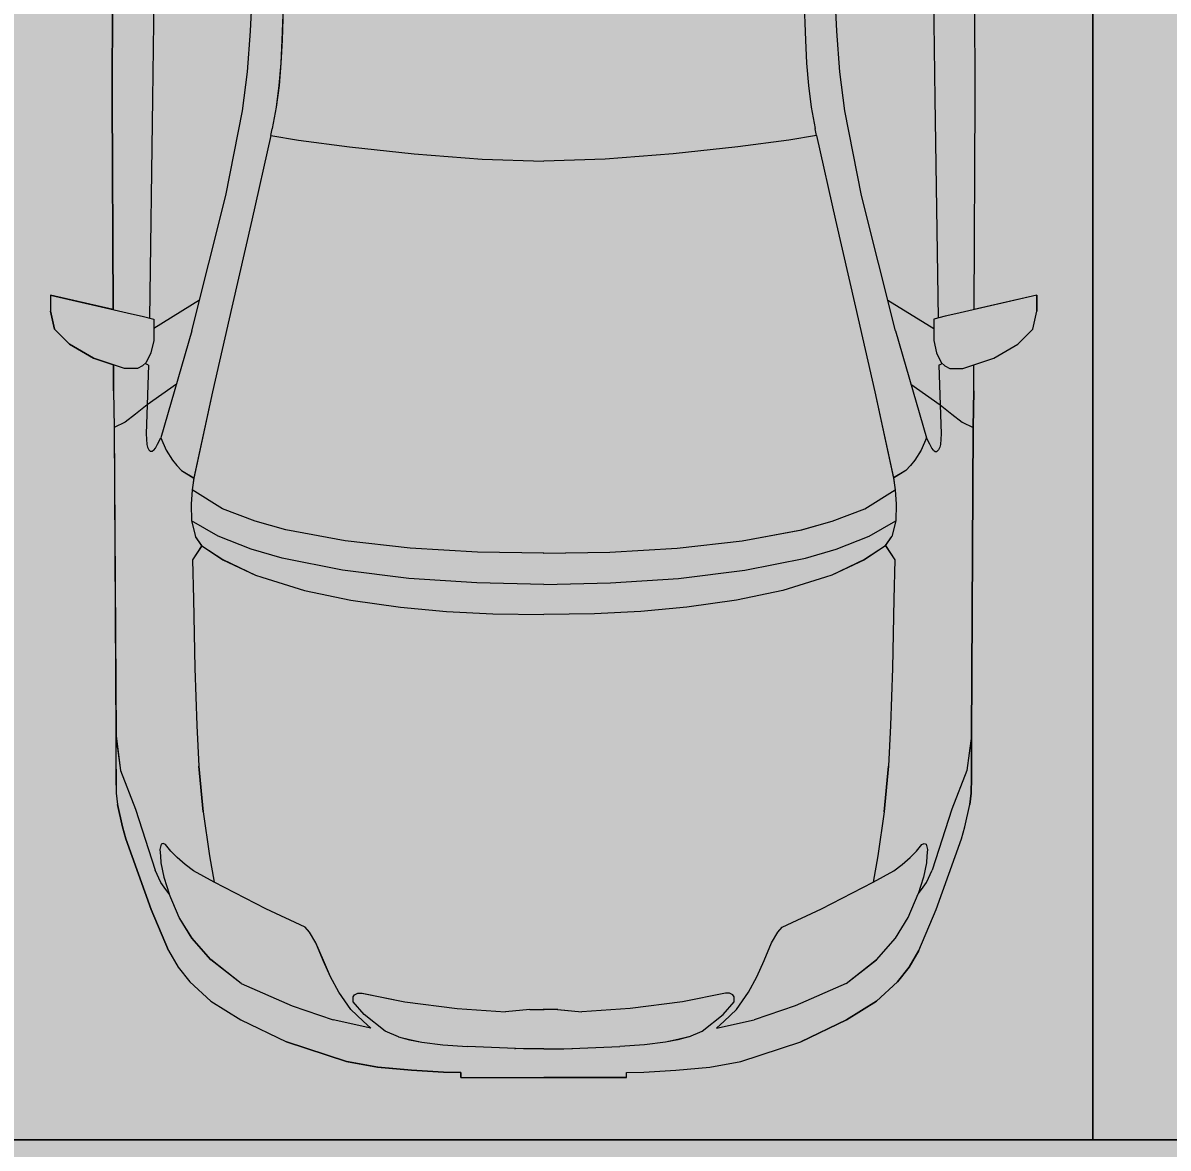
# Model space of a CAD drawing. Header units: millimetres. Extents: x 141848 to 1648660, y -821378 to -151356.
# Drawn here: x 185622 to 188054, y -270627 to -268236 of the extents above; entities that cross this region are included whole.
import ezdxf

# ---------------------------------------------------------------- set-up
doc = ezdxf.new("R2010")
doc.units = ezdxf.units.MM
doc.header["$MEASUREMENT"] = 0
for name, color, linetype in [('Cars', 7, 'Continuous'), ('Cotations - 1_100', 7, 'Continuous'), ('Extérieur - Environnement', 7, 'Continuous')]:
    doc.layers.add(name, color=color, linetype=linetype)
doc.styles.add('STYLE_GENERE_2', font='')
doc.styles.get('STYLE_GENERE_2').set_extended_font_data('Arial')
doc.dimstyles.new('STYLE_GENERE__2', dxfattribs={"dimtxt": 250, "dimasz": 190, "dimexe": 1.25, "dimexo": 0.625, "dimgap": 0, "dimtad": 1, "dimlfac": 0.001, "dimtxsty": 'STYLE_GENERE_2', "dimblk": 'ARROWHEAD_6', "dimblk1": 'ARROWHEAD_6', "dimblk2": 'ARROWHEAD_6', "dimcen": 2.5, "dimse1": 1, "dimse2": 1, "dimclrd": 7, "dimclre": 7, "dimclrt": 7, "dimazin": 3, "dimtfac": 1, "dimtmove": 0, "dimatfit": 3})

# ---------------------------------------------------------------- blocks, each defined once
blk = doc.blocks.new('Dalle_28_1', base_point=(175394.7, -271810.1))
at = {"linetype": 'Continuous', "lineweight": 0, "true_color": 0x90b349}
blk.add_hatch(color=55, dxfattribs=at).paths.add_polyline_path([(175394.7, -271810.1), (175394.7, -273590.2), (195582, -273450.5), (195571.1, -271436.3), (195571.1, -271498.6), (190571.1, -271498.6), (190571.1, -270609.8), (188115.6, -270609.8), (187894.7, -270609.8), (185394.7, -270609.8), (182894.7, -270609.8), (180394.7, -270609.8), (177894.7, -270609.8), (175394.7, -270609.8)])
at = {"color": 7, "linetype": 'Continuous', "lineweight": 5, "flags": 128}
blk.add_lwpolyline([(175394.7, -271810.1), (175394.7, -273590.2), (195582, -273450.5), (195571.1, -271436.3), (195571.1, -271498.6), (190571.1, -271498.6), (190571.1, -270609.8), (188115.6, -270609.8), (187894.7, -270609.8), (185394.7, -270609.8), (182894.7, -270609.8), (180394.7, -270609.8), (177894.7, -270609.8), (175394.7, -270609.8)], close=True, dxfattribs=at)
blk = doc.blocks.new('Car 0025')
at = {"layer": 'Cars', "color": 7, "linetype": 'Continuous', "lineweight": 13}
for p, q in [((-836.8, 2545.3), (-843.3, 2088.2)), ((812.6, 2545.3), (819.1, 2088.2)), ((-926.9, 2522.7), (-928.9, 2089.8)), ((-928.9, 2089.8), (-926.9, 2522.7)), ((904.7, 2089.8), (902.7, 2522.7)), ((904.7, 2089.8), (902.7, 2522.7)), ((-634.8, 2231.6), (-630.6, 2324.2)), ((-564.1, 2317.3), (-567.9, 2213)), ((539.9, 2317.3), (543.8, 2213)), ((610.6, 2231.6), (606.4, 2324.2)), ((-640.9, 2145.4), (-634.8, 2231.6)), ((616.7, 2145.4), (610.6, 2231.6)), ((-567.9, 2213), (-570.5, 2163.8)), ((543.8, 2213), (546.3, 2163.8)), ((-652.1, 2062.2), (-640.9, 2145.4)), ((-570.5, 2163.8), (-574.3, 2116.7)), ((546.3, 2163.8), (550.1, 2116.7)), ((627.9, 2062.2), (616.7, 2145.4)), ((-574.3, 2116.7), (-580.1, 2070.5)), ((550.1, 2116.7), (555.9, 2070.5)), ((-928.9, 2089.8), (-926.4, 1640.4)), ((-926.4, 1640.4), (-928.9, 2089.8)), ((-843.3, 2088.2), (-849.7, 1622.1)), ((-580.1, 2070.5), (-588.5, 2025.1)), ((555.9, 2070.5), (564.3, 2025.1)), ((819.1, 2088.2), (825.5, 1622.1)), ((902.2, 1640.4), (904.7, 2089.8)), ((902.2, 1640.4), (904.7, 2089.8)), ((-687.5, 1882.8), (-652.1, 2062.2)), ((663.3, 1882.8), (627.9, 2062.2)), ((-591.8, 2010.3), (-588.8, 2024.6)), ((-588.8, 2024.6), (-588.4, 2025.3)), ((564.6, 2024.6), (564.2, 2025.3)), ((567.6, 2010.3), (564.6, 2024.6)), ((-591.8, 2010.3), (-632, 1830.3)), ((-591.8, 2010.3), (-532.9, 2000.2)), ((-532.9, 2000.2), (-424.2, 1986.1)), ((508.7, 2000.2), (400, 1986.1)), ((567.6, 2010.3), (508.7, 2000.2)), ((567.6, 2010.3), (607.8, 1830.3)), ((-424.2, 1986.1), (-287.2, 1971.5)), ((-287.2, 1971.5), (-142.7, 1960.1)), ((263, 1971.5), (118.5, 1960.1)), ((400, 1986.1), (263, 1971.5)), ((-142.7, 1960.1), (-12.1, 1955.6)), ((118.5, 1960.1), (-12.1, 1955.6)), ((-759.7, 1595.1), (-687.5, 1882.8)), ((735.5, 1595.1), (663.3, 1882.8)), ((-632, 1830.3), (-674.2, 1645.7)), ((607.8, 1830.3), (650, 1645.7)), ((-926.4, 1640.4), (-1059.8, 1671.2)), ((-1059.8, 1671.2), (-1059.8, 1636.9)), ((-1059.8, 1671.2), (-887.7, 1631.5)), ((-1059.8, 1671.2), (-1059.8, 1636.9)), ((-743.3, 1660.3), (-840.5, 1599.8)), ((719.1, 1660.3), (816.3, 1599.8)), ((1035.6, 1671.2), (863.5, 1631.5)), ((1035.6, 1671.2), (902.2, 1640.4)), ((1035.6, 1636.9), (1035.6, 1671.2)), ((1035.6, 1671.2), (1035.6, 1636.9)), ((-1059.8, 1636.9), (-1050.9, 1598.8)), ((-1050.9, 1598.8), (-1059.8, 1636.9)), ((-887.7, 1631.5), (-864.6, 1626)), ((-674.2, 1645.7), (-715.3, 1465.4)), ((650, 1645.7), (691.1, 1465.4)), ((863.5, 1631.5), (840.4, 1626)), ((1026.7, 1598.8), (1035.6, 1636.9)), ((1026.7, 1598.8), (1035.6, 1636.9)), ((-864.6, 1626), (-840.5, 1619.8)), ((-840.5, 1619.8), (-840.5, 1574.6)), ((840.4, 1626), (816.3, 1619.8)), ((816.3, 1619.8), (816.3, 1574.6)), ((-1050.9, 1598.8), (-1019.1, 1566.8)), ((-1019.1, 1566.8), (-1050.9, 1598.8)), ((-759.7, 1595.1), (-825.1, 1368)), ((735.5, 1595.1), (800.9, 1368)), ((994.9, 1566.8), (1026.7, 1598.8)), ((994.9, 1566.8), (1026.7, 1598.8)), ((-1019.1, 1566.8), (-968.5, 1537.3)), ((-968.5, 1537.3), (-1019.1, 1566.8)), ((-840.5, 1574.6), (-846.5, 1548.1)), ((816.3, 1574.6), (822.3, 1548.1)), ((944.3, 1537.3), (994.9, 1566.8)), ((944.3, 1537.3), (994.9, 1566.8)), ((-968.5, 1537.3), (-926, 1523.1)), ((-902.5, 1515.3), (-968.5, 1537.3)), ((-846.5, 1548.1), (-856.3, 1528)), ((822.3, 1548.1), (832.1, 1528)), ((878.3, 1515.3), (944.3, 1537.3)), ((901.8, 1523.1), (944.3, 1537.3)), ((-926, 1523.1), (-925.7, 1467.7)), ((-925.7, 1467.7), (-926, 1523.1)), ((-874.6, 1515.3), (-902.5, 1515.3)), ((-864.4, 1520.4), (-874.6, 1515.3)), ((-856.3, 1528), (-864.4, 1520.4)), ((-851.4, 1522.3), (-858.6, 1525.8)), ((-851.4, 1522.3), (-854.4, 1437.8)), ((827.2, 1522.3), (834.4, 1525.8)), ((827.2, 1522.3), (830.2, 1437.8)), ((832.1, 1528), (840.2, 1520.4)), ((840.2, 1520.4), (850.4, 1515.3)), ((850.4, 1515.3), (878.3, 1515.3)), ((901.5, 1467.7), (901.8, 1523.1)), ((901.5, 1467.7), (901.8, 1523.1)), ((-925.7, 1467.7), (-924.7, 1389.7)), ((-925.7, 1467.7), (-924.7, 1389.7)), ((-792.3, 1482), (-854.4, 1437.8)), ((-715.3, 1465.4), (-755.5, 1282.4)), ((691.1, 1465.4), (731.3, 1282.4)), ((768.1, 1482), (830.2, 1437.8)), ((900.5, 1389.7), (901.5, 1467.7)), ((901.5, 1467.7), (900.5, 1389.7)), ((-854.4, 1437.8), (-879.3, 1417.7)), ((-854.4, 1437.8), (-856.2, 1376.4)), ((830.2, 1437.8), (855.1, 1417.7)), ((830.2, 1437.8), (832, 1376.4)), ((-879.3, 1417.7), (-900.9, 1401.3)), ((855.1, 1417.7), (876.7, 1401.3)), ((-900.9, 1401.3), (-924.7, 1389.7)), ((-924.7, 1389.7), (-920.5, 734.5)), ((-924.7, 1389.7), (-920.5, 734.5)), ((876.7, 1401.3), (900.5, 1389.7)), ((896.3, 734.5), (900.5, 1389.7)), ((900.5, 1389.7), (896.3, 734.5)), ((-856.2, 1376.4), (-855, 1353.4)), ((-832.4, 1354), (-825.1, 1368)), ((-825.1, 1368), (-813.7, 1341.5)), ((800.9, 1368), (789.5, 1341.5)), ((808.2, 1354), (800.9, 1368)), ((832, 1376.4), (830.8, 1353.4)), ((-855, 1353.4), (-853.9, 1347.6)), ((-853.9, 1347.6), (-851, 1342)), ((-847.5, 1338.9), (-851, 1342)), ((-843.8, 1338.8), (-847.5, 1338.9)), ((-839.9, 1341.4), (-843.8, 1338.8)), ((-839.9, 1341.4), (-836.8, 1345.8)), ((-836.8, 1345.8), (-832.5, 1354)), ((-813.7, 1341.5), (-800.3, 1320)), ((789.5, 1341.5), (776.1, 1320)), ((812.6, 1345.8), (808.3, 1354)), ((815.7, 1341.4), (812.6, 1345.8)), ((815.7, 1341.4), (819.6, 1338.8)), ((819.6, 1338.8), (823.3, 1338.9)), ((823.3, 1338.9), (826.8, 1342)), ((829.7, 1347.6), (826.8, 1342)), ((830.8, 1353.4), (829.7, 1347.6)), ((-800.3, 1320), (-791.1, 1308.8)), ((776.1, 1320), (766.9, 1308.8)), ((-791.1, 1308.8), (-781.4, 1298.4)), ((-781.4, 1298.4), (-755.5, 1282.4)), ((757.2, 1298.4), (731.3, 1282.4)), ((766.9, 1308.8), (757.2, 1298.4)), ((-755.5, 1282.4), (-758.8, 1257.5)), ((-755.5, 1282.4), (-755.5, 1282.4)), ((731.3, 1282.4), (734.6, 1257.5)), ((731.3, 1282.4), (731.3, 1282.4)), ((-758.8, 1257.5), (-760.9, 1227.1)), ((-694, 1217.1), (-758.8, 1257.5)), ((669.8, 1217.1), (734.6, 1257.5)), ((734.6, 1257.5), (736.7, 1227.1)), ((-760.9, 1227.1), (-760.1, 1191.7)), ((-625.2, 1190.8), (-694, 1217.1)), ((601, 1190.8), (669.8, 1217.1)), ((736.7, 1227.1), (735.9, 1191.7)), ((-703.8, 1158.5), (-760.1, 1191.7)), ((-760.1, 1191.7), (-751.8, 1158)), ((-560.1, 1172.1), (-625.2, 1190.8)), ((-433.8, 1148.7), (-560.1, 1172.1)), ((409.6, 1148.7), (535.9, 1172.1)), ((535.9, 1172.1), (601, 1190.8)), ((679.6, 1158.5), (735.9, 1191.7)), ((735.9, 1191.7), (727.6, 1158)), ((-751.8, 1158), (-751.8, 1158)), ((-738.5, 1138.6), (-751.8, 1158)), ((-633.6, 1130.9), (-703.8, 1158.5)), ((-295.6, 1133.3), (-433.8, 1148.7)), ((271.4, 1133.3), (409.6, 1148.7)), ((609.4, 1130.9), (679.6, 1158.5)), ((714.3, 1138.6), (727.6, 1158)), ((727.6, 1158), (727.6, 1158)), ((-738.5, 1138.6), (-758, 1108.3)), ((-738.5, 1138.6), (-738.5, 1138.6)), ((-738.5, 1138.6), (-693.9, 1108.9)), ((-567.9, 1112.1), (-633.6, 1130.9)), ((-152.7, 1124.9), (-295.6, 1133.3)), ((-12.1, 1122.4), (-152.7, 1124.9)), ((-12.1, 1122.4), (128.5, 1124.9)), ((128.5, 1124.9), (271.4, 1133.3)), ((543.7, 1112.1), (609.4, 1130.9)), ((714.3, 1138.6), (669.7, 1108.9)), ((714.3, 1138.6), (714.3, 1138.6)), ((714.3, 1138.6), (733.8, 1108.3)), ((-758, 1108.3), (-755.8, 1024.9)), ((-693.9, 1108.9), (-624, 1076.3)), ((-439.5, 1086.6), (-567.9, 1112.1)), ((415.3, 1086.6), (543.7, 1112.1)), ((669.7, 1108.9), (599.8, 1076.3)), ((733.8, 1108.3), (731.7, 1024.9)), ((-624, 1076.3), (-610.9, 1071.4)), ((-610.9, 1071.4), (-520.4, 1043.6)), ((-298.8, 1069.2), (-439.5, 1086.6)), ((274.6, 1069.2), (415.3, 1086.6)), ((586.8, 1071.4), (496.2, 1043.6)), ((599.8, 1076.3), (586.8, 1071.4)), ((-154, 1059.4), (-298.8, 1069.2)), ((-12.1, 1056.3), (-154, 1059.4)), ((-12.1, 1056.3), (129.8, 1059.4)), ((129.8, 1059.4), (274.6, 1069.2)), ((-755.8, 1025), (-753.2, 878.1)), ((-755.8, 1024.9), (-755.8, 1024.9)), ((-520.4, 1043.6), (-421.4, 1022.7)), ((-421.4, 1022.7), (-316.5, 1007.9)), ((397.2, 1022.7), (292.3, 1007.9)), ((496.2, 1043.6), (397.2, 1022.7)), ((731.7, 1025), (729, 878.1)), ((731.6, 1024.9), (731.6, 1024.9)), ((-316.5, 1007.9), (-218.5, 999.1)), ((-218.5, 999.1), (-119.9, 994.1)), ((194.3, 999.1), (95.7, 994.1)), ((292.3, 1007.9), (194.3, 999.1)), ((-119.9, 994.1), (-12.1, 992.4)), ((95.7, 994.1), (-12.1, 992.4)), ((-753.2, 878.1), (-748.9, 756.7)), ((729, 878.1), (724.7, 756.7)), ((-748.9, 756.7), (-744.4, 670.1)), ((724.7, 756.7), (720.2, 670.1)), ((-920.5, 734.5), (-920.6, 683.7)), ((-920.5, 734.5), (-920.6, 683.7)), ((-920.5, 734.5), (-910.7, 661.1)), ((896.3, 734.5), (886.5, 661.1)), ((896.4, 683.7), (896.3, 734.5)), ((896.3, 734.5), (896.4, 683.7)), ((-920.6, 683.7), (-920.5, 645.6)), ((-920.6, 683.7), (-920.5, 645.6)), ((896.3, 645.6), (896.4, 683.7)), ((896.4, 683.7), (896.3, 645.6)), ((-910.7, 661.1), (-879.2, 578.8)), ((-744.4, 670.2), (-735.6, 572.8)), ((-735.6, 572.8), (-744.3, 670.1)), ((720.2, 670.2), (711.4, 572.8)), ((711.4, 572.8), (720.1, 670.1)), ((886.5, 661.1), (855, 578.8)), ((-920.5, 645.6), (-920, 612.5)), ((-920.5, 645.6), (-920, 612.5)), ((895.8, 612.5), (896.3, 645.6)), ((896.3, 645.6), (895.8, 612.5)), ((-920, 612.5), (-917.2, 588.4)), ((-920, 612.5), (-917.2, 588.4)), ((-899.6, 632.1), (-899.5, 631.1)), ((875.4, 632.1), (875.3, 631.1)), ((893, 588.4), (895.8, 612.5)), ((895.8, 612.5), (893, 588.4)), ((-917.2, 588.4), (-906.8, 541)), ((-906.8, 541), (-917.2, 588.4)), ((882.6, 541), (893, 588.4)), ((882.6, 541), (893, 588.4)), ((-879.2, 578.8), (-837.6, 449.2)), ((-735.6, 572.8), (-722, 479.6)), ((711.4, 572.8), (697.8, 479.6)), ((855, 578.8), (813.4, 449.2)), ((-906.8, 541), (-899.8, 515.5)), ((-899.8, 515.5), (-906.8, 541)), ((875.6, 515.5), (882.6, 541)), ((875.6, 515.5), (882.6, 541)), ((-899.8, 515.5), (-846, 365.6)), ((-846, 365.6), (-899.8, 515.5)), ((821.8, 365.6), (875.6, 515.5)), ((821.8, 365.6), (875.6, 515.5)), ((-824.6, 504.7), (-827.3, 493)), ((-827.3, 493), (-826, 479.9)), ((-820.1, 506), (-824.6, 504.7)), ((-815.2, 503.8), (-820.1, 506)), ((-804.3, 489.5), (-815.2, 503.8)), ((-790.7, 476), (-804.3, 489.5)), ((766.5, 476), (780.1, 489.5)), ((780.1, 489.5), (791, 503.8)), ((791, 503.8), (795.9, 506)), ((795.9, 506), (800.4, 504.7)), ((800.4, 504.7), (803.1, 493)), ((803.1, 493), (801.8, 479.9)), ((-826, 479.9), (-825, 465)), ((-825, 465), (-819.1, 434.2)), ((-773.6, 461.2), (-790.7, 476)), ((-722, 479.6), (-711.7, 423.4)), ((697.8, 479.6), (687.5, 423.4)), ((749.4, 461.2), (766.5, 476)), ((800.8, 465), (794.9, 434.2)), ((801.8, 479.9), (800.8, 465)), ((-825.2, 422.9), (-837.6, 449.2)), ((-755.7, 447.9), (-773.6, 461.2)), ((-711.7, 423.4), (-755.7, 447.9)), ((687.5, 423.4), (731.5, 447.9)), ((731.5, 447.9), (749.4, 461.2)), ((801, 422.9), (813.4, 449.2)), ((-814.8, 408.3), (-825.2, 422.9)), ((-819.1, 434.2), (-812.8, 414.4)), ((-812.8, 414.4), (-807.5, 399)), ((-602.3, 367), (-711.7, 423.4)), ((578.1, 367), (687.5, 423.4)), ((788.6, 414.4), (783.3, 399)), ((794.9, 434.2), (788.6, 414.4)), ((790.6, 408.3), (801, 422.9)), ((-807.5, 399), (-814.8, 408.3)), ((-786.3, 348.7), (-807.5, 399)), ((762.1, 348.7), (783.3, 399)), ((783.3, 399), (790.6, 408.3)), ((-846, 365.6), (-808.7, 278.6)), ((-808.7, 278.6), (-846, 365.6)), ((-518.8, 327.9), (-602.3, 367)), ((494.6, 327.9), (578.1, 367)), ((784.5, 278.6), (821.8, 365.6)), ((784.5, 278.6), (821.8, 365.6)), ((-759.1, 304.4), (-786.3, 348.7)), ((734.9, 304.4), (762.1, 348.7)), ((-509.5, 317.5), (-518.8, 327.9)), ((-496.3, 294.8), (-509.5, 317.5)), ((472.1, 294.8), (485.3, 317.5)), ((485.3, 317.5), (494.6, 327.9)), ((-718.8, 259), (-759.1, 304.4)), ((-480.1, 257), (-496.3, 294.8)), ((455.9, 257), (472.1, 294.8)), ((694.6, 259), (734.9, 304.4)), ((-808.7, 278.6), (-788.2, 243.2)), ((-808.7, 278.6), (-788.2, 243.2)), ((764, 243.2), (784.5, 278.6)), ((784.5, 278.6), (764, 243.2)), ((-654.4, 208.3), (-718.8, 259)), ((-465.1, 222.6), (-480.1, 257)), ((440.9, 222.6), (455.9, 257)), ((630.2, 208.3), (694.6, 259)), ((-788.2, 243.2), (-764, 211.8)), ((-788.2, 243.2), (-764, 211.8)), ((-447.3, 189.6), (-465.1, 222.6)), ((423.1, 189.6), (440.9, 222.6)), ((739.8, 211.8), (764, 243.2)), ((764, 243.2), (739.8, 211.8)), ((-764, 211.8), (-719, 170.5)), ((-764, 211.8), (-719, 170.5)), ((-654.4, 208.3), (-546.4, 161.2)), ((630.2, 208.3), (522.2, 161.2)), ((694.8, 170.5), (739.8, 211.8)), ((739.8, 211.8), (694.8, 170.5)), ((-719, 170.5), (-655.3, 130.9)), ((-719, 170.5), (-655.3, 130.9)), ((-421.5, 153.3), (-447.3, 189.6)), ((-416.6, 180.1), (-414.1, 184)), ((-416.4, 169.3), (-416.6, 180.1)), ((-414.1, 184), (-406.9, 187.6)), ((-406.9, 187.6), (-398, 187.9)), ((-398, 187.9), (-307.1, 169.4)), ((373.8, 187.9), (282.9, 169.4)), ((382.7, 187.6), (373.8, 187.9)), ((389.9, 184), (382.7, 187.6)), ((392.4, 180.1), (389.9, 184)), ((392.2, 169.3), (392.4, 180.1)), ((397.3, 153.3), (423.1, 189.6)), ((631.1, 130.9), (694.8, 170.5)), ((694.8, 170.5), (631.1, 130.9)), ((-546.4, 161.2), (-459.2, 131.1)), ((-395.7, 128), (-421.5, 153.3)), ((-393.4, 142.5), (-416.4, 169.3)), ((-307.1, 169.4), (-196.1, 155)), ((-196.1, 155), (-92.9, 148.1)), ((-41.8, 152.8), (-92.9, 148.1)), ((-41.8, 152.8), (-11.3, 152.8)), ((17.6, 152.8), (-12.9, 152.8)), ((17.6, 152.8), (68.7, 148.1)), ((171.9, 155), (68.7, 148.1)), ((282.9, 169.4), (171.9, 155)), ((369.2, 142.5), (392.2, 169.3)), ((371.5, 128), (397.3, 153.3)), ((522.2, 161.2), (435, 131.1)), ((-655.3, 130.9), (-558.5, 84.1)), ((-655.3, 130.9), (-558.5, 84.1)), ((-378.9, 113.2), (-459.2, 131.1)), ((-378.9, 113.2), (-395.7, 128)), ((-348.6, 107.3), (-393.4, 142.5)), ((324.4, 107.3), (369.2, 142.5)), ((354.7, 113.2), (435, 131.1)), ((354.7, 113.2), (371.5, 128)), ((534.3, 84.1), (631.1, 130.9)), ((631.1, 130.9), (534.3, 84.1)), ((-320.4, 95.1), (-348.6, 107.3)), ((296.3, 95.1), (324.4, 107.3)), ((-558.5, 84.1), (-431, 42.5)), ((-431, 42.5), (-558.5, 84.1)), ((-320.4, 95.1), (-296.9, 89)), ((-296.9, 89), (-270.9, 84)), ((-270.9, 84), (-226, 78.1)), ((-226, 78.1), (-174.1, 74.2)), ((-54.7, 69.2), (-174.1, 74.2)), ((30.5, 69.2), (149.9, 74.2)), ((201.8, 78.1), (149.9, 74.2)), ((246.7, 84), (201.8, 78.1)), ((272.7, 89), (246.7, 84)), ((296.3, 95.1), (272.7, 89)), ((406.8, 42.5), (534.3, 84.1)), ((406.8, 42.5), (534.3, 84.1)), ((-73.2, 69.9), (-72.6, 69.9)), ((-12.1, 69.6), (-54.7, 69.2)), ((-12.1, 69.6), (30.5, 69.2)), ((49, 69.9), (48.4, 69.9)), ((-431, 42.5), (-364.7, 30.9)), ((-364.7, 30.9), (-431, 42.5)), ((-364.7, 30.9), (-293.1, 24.3)), ((-293.1, 24.3), (-364.7, 30.9)), ((-293.1, 24.3), (-225.1, 20.2)), ((-225.1, 20.2), (-293.1, 24.3)), ((200.9, 20.2), (268.9, 24.3)), ((200.9, 20.2), (268.9, 24.3)), ((268.9, 24.3), (340.5, 30.9)), ((268.9, 24.3), (340.5, 30.9)), ((340.5, 30.9), (406.8, 42.5)), ((340.5, 30.9), (406.8, 42.5)), ((-225.1, 20.2), (-187.9, 19.2)), ((-187.9, 19.2), (-225.1, 20.2)), ((-187.9, 19.2), (-187.9, 8.3)), ((-187.9, 8.3), (-187.9, 19.2)), ((-187.9, 8.3), (163.7, 8.3)), ((-187.9, 8.3), (-12.1, 8.3)), ((163.7, 8.3), (-12.1, 8.3)), ((163.7, 19.2), (200.9, 20.2)), ((163.7, 19.2), (200.9, 20.2)), ((163.7, 8.3), (163.7, 19.2)), ((163.7, 8.3), (163.7, 19.2))]:
    blk.add_line(p, q, dxfattribs=at)
blk = doc.blocks.new('*D549')
at = {"layer": 'Cotations - 1_100', "color": 7, "linetype": 'Continuous', "lineweight": 5}
for p, q in [((170588.6, -259410.6), (170588.6, -259260.6)), ((170688.6, -259510.6), (170488.6, -259310.6)), ((170776.1, -259410.6), (170401.1, -259410.6)), ((170588.6, -271829.4), (170588.6, -259410.6)), ((170488.6, -271729.4), (170688.6, -271929.4)), ((170776.1, -271829.4), (170401.1, -271829.4)), ((170588.6, -271979.4), (170588.6, -271829.4))]:
    blk.add_line(p, q, dxfattribs=at)
at = {"layer": 'Cotations - 1_100', "color": 7, "lineweight": 5, "insert": (170538.6, -266047.4), "char_height": 250, "attachment_point": 7, "rotation": 90, "style": 'STYLE_GENERE_2'}
blk.add_mtext('\\A1;{\\pql;\\fArial|b0|i0|c0|p38;12,42}', dxfattribs=at)
blk = doc.blocks.new('ARROWHEAD_6')
at = {"color": 0, "linetype": 'Continuous', "lineweight": 0}
for p, q in [((-0.5, -0.5), (0.5, 0.5)), ((0, 0), (-1, 0))]:
    blk.add_line(p, q, dxfattribs=at)

msp = doc.modelspace()

# ---------------------------------------------------------------- hatches: boundary and pattern name
at = {"linetype": 'Continuous', "lineweight": 0, "true_color": 0x6f6f6f}
h = msp.add_hatch(color=8, dxfattribs=at)
h.paths.add_polyline_path([(141848.442, -295062.571), (269220.821, -293826.868), (269220.821, -270902.734), (268763.049, -270902.734), (254213.6, -271040.575), (254213.6, -163437.635), (153156.2, -163437.635), (153156.2, -271040.575), (153182.962, -271040.57), (153183.146, -272000.514, -0.40942736), (149183.681, -275935.042), (141848.442, -275935.042)])
h.paths.add_polyline_path([(158435.584, -260639.953), (155145.584, -260639.953), (155145.584, -248364.953), (155145.584, -243089.974), (155145.584, -242189.974), (158435.584, -242189.974)], flags=0)
h.paths.add_polyline_path([(161503.433, -171995.57), (161503.433, -193810.571), (161503.433, -230015.57), (161503.433, -260810.571), (196775.042, -260810.571), (196775.042, -222495.57), (186955.542, -222495.57), (186955.542, -218295.57), (196754.55, -218295.57), (196754.55, -208495.57), (196754.55, -204495.57), (193355.542, -204495.57), (193355.542, -195161.535), (195576.034, -195161.535), (195576.034, -189810.571), (217850.068, -189810.571), (217850.068, -262266.885), (245610.045, -262266.885), (245610.045, -253395.571), (245626.034, -253395.571), (246426.034, -253395.571), (247826.034, -253395.571), (247826.034, -248005.571), (247826.034, -246605.571), (245626.034, -246605.571), (245610.045, -246605.571), (245610.045, -171995.57), (212806.28, -171995.57)], flags=0)
h.paths.add_polyline_path([(162737.042, -269433.913, -0.09031866), (162858.773, -268727.623, -0.20144873), (163912.639, -267592.74, -0.10421145), (164718.006, -267415.055), (165317.979, -267409.371, -0.10404461), (166125.354, -267571.244, -0.23825546), (167284.257, -268953.318, -0.05518862), (167336.836, -269390.334), (167338.931, -269611.438), (167351.046, -270890.267), (167092.583, -271892.761, -0.26794919), (165370.083, -272909.124), (164770.11, -272914.808, -0.19371746), (163379.252, -272370.185, -0.07056876), (163028.663, -271931.262, -0.1316525), (162751.253, -270933.845)], flags=0)
h.paths.add_polyline_path([(175327.752, -275599.002, -0.4157911), (173316.986, -273599.031), (173316.986, -273452.052), (173330.488, -267377.824, -0.3805567), (175316.986, -265609.826), (175394.714, -265609.826), (175394.714, -270609.826), (190394.714, -270609.826), (190394.714, -265609.826), (195356.191, -265609.826, -0.41421356), (196856.191, -267109.826), (196856.191, -273660.699, -0.34550161), (195137.285, -275433.432)], flags=0)
h.paths.add_polyline_path([(205510.093, -271504.083, -0.13447393), (205230.948, -270484.937), (205230.948, -268984.937, -0.41421356), (207230.948, -266984.937), (207830.948, -266984.937, -0.41421356), (209830.948, -268984.937), (209830.948, -270484.937, -0.12882035), (209574.03, -271465.581, -0.27093629), (207830.948, -272484.937), (207230.948, -272484.937, -0.26498)], flags=0)
h.paths.add_polyline_path([(217862.687, -273329.325), (217869.949, -267730.336, -0.09856151), (218100.718, -266943.721), (218117.681, -266951.545, -0.258849), (219955.479, -265605.827), (219953.141, -265587.294), (220637.569, -265587.294), (220637.569, -265687.294), (220637.569, -270687.294), (250537.569, -270687.294), (250537.569, -265687.294), (252208.004, -265687.294), (254186.294, -265687.294), (254186.294, -267687.294), (254186.294, -271062.255, 0.00134576), (254186.323, -271073.021), (254197.209, -273095.233, -0.41421356), (252208.004, -275105.97), (243484.534, -275105.97, -0.00518896), (243431.438, -275116.103), (235447.992, -275196.191), (220071.012, -275253.24, -0.38655333), (217873.089, -273475.385, -0.02518922)], flags=0)
at = {"linetype": 'Continuous', "lineweight": 0, "true_color": 0xa7a7a7}
msp.add_hatch(color=253, dxfattribs=at).paths.add_polyline_path([(181159.81, -266071.404, 1), (191159.81, -266071.404, 1)])
at = {"linetype": 'Continuous', "lineweight": 0, "true_color": 0x90b349}
msp.add_hatch(color=55, dxfattribs=at).paths.add_polyline_path([(175394.714, -271810.115), (175394.714, -273590.239), (195581.991, -273450.488), (195571.148, -271436.346), (195571.148, -271563.708), (190571.148, -271563.708), (190571.148, -270609.826), (188115.569, -270609.826), (187894.714, -270609.826), (185394.714, -270609.826), (182894.714, -270609.826), (180394.714, -270609.826), (177894.714, -270609.826), (175394.714, -270609.826)])

# ---------------------------------------------------------------- linework, layer by layer
at = {"color": 9, "linetype": 'Continuous', "lineweight": 5}
msp.add_lwpolyline([(173316.986, -273452.052), (173316.986, -273599.031, 0.4157911), (175327.752, -275599.002), (195137.285, -275433.432, 0.34550161), (196856.191, -273660.699), (196856.191, -267109.826, 0.41421356), (195356.191, -265609.826), (190394.714, -265609.826), (190394.714, -270609.826), (175394.714, -270609.826), (175394.714, -265609.826), (175316.986, -265609.826, 0.3805567), (173330.488, -267377.824)], format="xyb", close=True, dxfattribs=at)
at = {"color": 255, "linetype": 'Continuous', "lineweight": 5, "flags": 128}
for points in [[(185394.714, -265609.826), (185394.714, -270609.826), (187894.714, -270609.826), (187894.714, -265609.826)], [(187894.714, -265609.826), (187894.714, -270609.826), (190394.714, -270609.826), (190394.714, -265609.826)]]:
    msp.add_lwpolyline(points, close=True, dxfattribs=at)
for points in [[(187894.714, -270609.826), (187894.714, -265609.826)], [(187894.714, -265609.826), (187894.714, -270609.826)], [(185394.714, -270609.826), (187894.714, -270609.826)], [(187894.714, -270609.826), (190394.714, -270609.826)]]:
    msp.add_lwpolyline(points, dxfattribs=at)
at = {"color": 7, "linetype": 'Continuous', "lineweight": 5}
msp.add_lwpolyline([(175394.714, -271810.115), (175394.714, -273590.239), (195581.991, -273450.488), (195571.148, -271436.346), (195571.148, -271563.708), (190571.148, -271563.708), (190571.148, -270609.826), (188115.569, -270609.826), (187894.714, -270609.826), (185394.714, -270609.826), (182894.714, -270609.826), (180394.714, -270609.826), (177894.714, -270609.826), (175394.714, -270609.826)], close=True, dxfattribs=at)
at = {"layer": 'Extérieur - Environnement', "color": 7, "linetype": 'Continuous', "lineweight": 13}
for p, q in [((185903.364, -267940.513), (185896.926, -268397.667)), ((187552.81, -267940.513), (187559.249, -268397.667)), ((185813.272, -267963.179), (185811.304, -268396.057)), ((185811.304, -268396.057), (185813.272, -267963.179)), ((187644.871, -268396.057), (187642.903, -267963.179)), ((187644.871, -268396.057), (187642.903, -267963.179)), ((186105.363, -268254.25), (186109.558, -268161.626)), ((186176.073, -268168.583), (186172.237, -268272.869)), ((187280.101, -268168.583), (187283.938, -268272.869)), ((187350.812, -268254.25), (187346.617, -268161.626)), ((186099.264, -268340.402), (186105.363, -268254.25)), ((187356.911, -268340.402), (187350.812, -268254.25)), ((186172.237, -268272.861), (186169.703, -268322.037)), ((187283.938, -268272.861), (187286.472, -268322.037)), ((186169.704, -268322.021), (186165.905, -268369.172)), ((187286.471, -268322.021), (187290.269, -268369.172)), ((186088.118, -268423.653), (186099.264, -268340.402)), ((187368.057, -268423.653), (187356.911, -268340.402)), ((186165.907, -268369.15), (186160.084, -268415.392)), ((187290.268, -268369.15), (187296.09, -268415.392)), ((185811.304, -268396.057), (185813.782, -268845.441)), ((185813.782, -268845.441), (185811.304, -268396.057)), ((185896.926, -268397.667), (185890.478, -268863.714)), ((187559.249, -268397.667), (187565.696, -268863.714)), ((187642.393, -268845.441), (187644.871, -268396.057)), ((187642.393, -268845.441), (187644.871, -268396.057)), ((186052.702, -268603.04), (186088.118, -268423.653)), ((186160.084, -268415.392), (186151.654, -268460.76)), ((187296.09, -268415.392), (187304.521, -268460.76)), ((187403.473, -268603.04), (187368.057, -268423.653)), ((186148.354, -268475.566), (186151.432, -268461.25)), ((186151.432, -268461.25), (186151.74, -268460.57)), ((187304.743, -268461.25), (187304.435, -268460.57)), ((187307.821, -268475.566), (187304.743, -268461.25)), ((186148.354, -268475.566), (186108.196, -268655.526)), ((186148.354, -268475.566), (186207.324, -268485.628)), ((186207.324, -268485.628), (186315.941, -268499.786)), ((187248.851, -268485.628), (187140.234, -268499.786)), ((187307.821, -268475.566), (187248.851, -268485.628)), ((187307.821, -268475.566), (187347.979, -268655.526)), ((186315.941, -268499.786), (186453.025, -268514.384)), ((186453.025, -268514.384), (186597.47, -268525.771)), ((187003.15, -268514.384), (186858.705, -268525.771)), ((187140.234, -268499.786), (187003.15, -268514.384)), ((186597.47, -268525.771), (186728.087, -268530.294)), ((186858.705, -268525.771), (186728.087, -268530.294)), ((185980.502, -268890.783), (186052.702, -268603.04)), ((187475.673, -268890.783), (187403.473, -268603.04)), ((186108.196, -268655.526), (186066.016, -268840.117)), ((187347.979, -268655.526), (187390.159, -268840.117)), ((185813.782, -268845.441), (185680.41, -268814.641)), ((185680.41, -268814.641), (185680.41, -268848.929)), ((185680.41, -268814.641), (185852.445, -268854.37)), ((185680.41, -268814.641), (185680.41, -268848.929)), ((185996.876, -268825.526), (185899.694, -268886.011)), ((187459.299, -268825.526), (187556.481, -268886.011)), ((187775.765, -268814.641), (187603.73, -268854.37)), ((187775.765, -268814.641), (187642.393, -268845.441)), ((187775.765, -268848.929), (187775.765, -268814.641)), ((187775.765, -268814.641), (187775.765, -268848.929)), ((185680.41, -268848.929), (185689.27, -268887.061)), ((185689.27, -268887.061), (185680.41, -268848.929)), ((185852.445, -268854.37), (185875.574, -268859.874)), ((185875.574, -268859.874), (185899.694, -268866.089)), ((186066.016, -268840.117), (186024.866, -269020.407)), ((187390.159, -268840.117), (187431.309, -269020.407)), ((187580.601, -268859.874), (187556.481, -268866.089)), ((187603.73, -268854.37), (187580.601, -268859.874)), ((187766.905, -268887.061), (187775.765, -268848.929)), ((187766.905, -268887.061), (187775.765, -268848.929)), ((185899.694, -268866.089), (185899.694, -268911.236)), ((187556.481, -268866.089), (187556.481, -268911.236)), ((185689.27, -268887.061), (185721.128, -268919.021)), ((185721.128, -268919.021), (185689.27, -268887.061)), ((185899.694, -268911.236), (185893.683, -268937.763)), ((185980.502, -268890.783), (185915.087, -269117.89)), ((187475.673, -268890.783), (187541.087, -269117.89)), ((187556.481, -268911.236), (187562.492, -268937.763)), ((187735.047, -268919.021), (187766.905, -268887.061)), ((187735.047, -268919.021), (187766.905, -268887.061)), ((185721.128, -268919.021), (185771.668, -268948.512)), ((185771.668, -268948.512), (185721.128, -268919.021)), ((187684.506, -268948.512), (187735.047, -268919.021)), ((187684.506, -268948.512), (187735.047, -268919.021)), ((185771.668, -268948.512), (185814.181, -268962.73)), ((185837.643, -268970.577), (185771.668, -268948.512)), ((185883.875, -268957.87), (185875.8, -268965.404)), ((185893.683, -268937.763), (185883.875, -268957.87)), ((187562.492, -268937.763), (187572.3, -268957.87)), ((187572.3, -268957.87), (187580.375, -268965.404)), ((187618.531, -268970.577), (187684.506, -268948.512)), ((187641.993, -268962.73), (187684.506, -268948.512)), ((185814.181, -268962.73), (185814.439, -269018.139)), ((185814.439, -269018.139), (185814.181, -268962.73)), ((185865.628, -268970.511), (185837.643, -268970.577)), ((185875.8, -268965.404), (185865.628, -268970.511)), ((185888.752, -268963.547), (185881.547, -268960.041)), ((185888.752, -268963.547), (185885.783, -269048.085)), ((187567.423, -268963.547), (187574.628, -268960.041)), ((187567.423, -268963.547), (187570.392, -269048.085)), ((187580.375, -268965.404), (187590.547, -268970.511)), ((187590.547, -268970.511), (187618.531, -268970.577)), ((187641.735, -269018.139), (187641.993, -268962.73)), ((187641.735, -269018.139), (187641.993, -268962.73)), ((185947.931, -269003.863), (185885.783, -269048.085)), ((187508.244, -269003.863), (187570.392, -269048.085)), ((185814.439, -269018.139), (185815.491, -269096.19)), ((185814.439, -269018.139), (185815.491, -269096.19)), ((186024.866, -269020.407), (185984.701, -269203.417)), ((187431.309, -269020.407), (187471.474, -269203.417)), ((187640.684, -269096.19), (187641.735, -269018.139)), ((187641.735, -269018.139), (187640.684, -269096.19)), ((185885.783, -269048.085), (185860.922, -269068.108)), ((185885.783, -269048.085), (185883.949, -269109.46)), ((187570.392, -269048.085), (187595.253, -269068.108)), ((187570.392, -269048.085), (187572.226, -269109.46)), ((185860.922, -269068.108), (185839.326, -269084.584)), ((187595.253, -269068.108), (187616.849, -269084.584)), ((185839.326, -269084.584), (185815.491, -269096.19)), ((185815.491, -269096.19), (185819.642, -269751.346)), ((185815.491, -269096.19), (185819.642, -269751.346)), ((187616.849, -269084.584), (187640.684, -269096.19)), ((187636.533, -269751.346), (187640.684, -269096.19)), ((187640.684, -269096.19), (187636.533, -269751.346)), ((185883.949, -269109.46), (185885.228, -269132.476)), ((185907.739, -269131.807), (185915.087, -269117.89)), ((185915.087, -269117.89), (185926.533, -269144.333)), ((187541.087, -269117.89), (187529.642, -269144.333)), ((187548.436, -269131.807), (187541.087, -269117.89)), ((187572.226, -269109.46), (187570.947, -269132.476)), ((185885.228, -269132.476), (185886.266, -269138.231)), ((185886.266, -269138.231), (185889.188, -269143.895)), ((185892.649, -269146.967), (185889.188, -269143.895)), ((185896.398, -269147.001), (185892.649, -269146.967)), ((185900.294, -269144.454), (185896.398, -269147.001)), ((185900.294, -269144.454), (185903.386, -269140.094)), ((185903.386, -269140.094), (185907.734, -269131.807)), ((185926.533, -269144.333), (185939.877, -269165.841)), ((187529.642, -269144.333), (187516.298, -269165.841)), ((187552.789, -269140.094), (187548.441, -269131.807)), ((187555.88, -269144.454), (187552.789, -269140.094)), ((187555.88, -269144.454), (187559.777, -269147.001)), ((187559.777, -269147.001), (187563.525, -269146.967)), ((187563.525, -269146.967), (187566.986, -269143.895)), ((187569.909, -269138.231), (187566.986, -269143.895)), ((187570.947, -269132.476), (187569.909, -269138.231)), ((185939.877, -269165.841), (185949.073, -269177.038)), ((185949.073, -269177.038), (185958.793, -269187.476)), ((187507.102, -269177.038), (187497.382, -269187.476)), ((187516.298, -269165.841), (187507.102, -269177.038)), ((185958.793, -269187.476), (185984.701, -269203.417)), ((187497.382, -269187.476), (187471.474, -269203.417)), ((185984.701, -269203.417), (185981.411, -269228.342)), ((185984.714, -269203.417), (185984.701, -269203.417)), ((187471.461, -269203.417), (187471.474, -269203.417)), ((187471.474, -269203.417), (187474.764, -269228.342)), ((185981.411, -269228.342), (185979.268, -269258.769)), ((186046.224, -269268.776), (185981.411, -269228.342)), ((187409.951, -269268.776), (187474.764, -269228.342)), ((187474.764, -269228.342), (187476.907, -269258.769)), ((185979.268, -269258.769), (185980.047, -269294.132)), ((186114.98, -269295.032), (186046.221, -269268.775)), ((187341.195, -269295.032), (187409.954, -269268.775)), ((187476.907, -269258.769), (187476.128, -269294.132)), ((186036.425, -269327.351), (185980.047, -269294.132)), ((185980.047, -269294.132), (185988.375, -269327.849)), ((186180.116, -269313.743), (186114.974, -269295.03)), ((187276.059, -269313.743), (187341.201, -269295.03)), ((187419.749, -269327.351), (187476.128, -269294.132)), ((187476.128, -269294.132), (187467.8, -269327.849)), ((186306.408, -269337.166), (186180.11, -269313.742)), ((187149.767, -269337.166), (187276.064, -269313.742)), ((186001.691, -269347.206), (185982.16, -269377.595)), ((185988.375, -269327.849), (185988.401, -269327.864)), ((186001.691, -269347.206), (185988.375, -269327.849)), ((186001.697, -269347.246), (186001.691, -269347.206)), ((186001.697, -269347.246), (186046.3, -269376.964)), ((186106.629, -269354.974), (186036.425, -269327.351)), ((186444.552, -269352.527), (186306.408, -269337.166)), ((187011.623, -269352.527), (187149.767, -269337.166)), ((187349.546, -269354.974), (187419.749, -269327.351)), ((187454.478, -269347.246), (187409.875, -269376.964)), ((187454.478, -269347.246), (187454.484, -269347.206)), ((187454.484, -269347.206), (187467.8, -269327.849)), ((187454.484, -269347.206), (187474.015, -269377.595)), ((187467.8, -269327.849), (187467.774, -269327.864)), ((186172.275, -269373.739), (186106.629, -269354.974)), ((186587.482, -269360.929), (186444.549, -269352.527)), ((186728.116, -269363.489), (186587.479, -269360.929)), ((186728.058, -269363.489), (186868.695, -269360.929)), ((186868.693, -269360.929), (187011.626, -269352.527)), ((187283.899, -269373.739), (187349.546, -269354.974)), ((185982.16, -269377.595), (185984.339, -269460.947)), ((186046.3, -269376.964), (186116.179, -269409.539)), ((186300.718, -269399.288), (186172.275, -269373.739)), ((187155.457, -269399.288), (187283.899, -269373.739)), ((187409.875, -269376.964), (187339.996, -269409.539)), ((187474.015, -269377.595), (187471.836, -269460.947)), ((186116.179, -269409.539), (186129.239, -269414.401)), ((186129.239, -269414.402), (186219.78, -269442.215)), ((186441.399, -269416.628), (186300.718, -269399.288)), ((186586.184, -269426.446), (186441.399, -269416.628)), ((186869.991, -269426.446), (187014.776, -269416.628)), ((187014.776, -269416.628), (187155.457, -269399.288)), ((187326.936, -269414.402), (187236.395, -269442.215)), ((187339.996, -269409.539), (187326.936, -269414.401)), ((186219.78, -269442.215), (186318.827, -269463.144)), ((186728.087, -269429.553), (186586.184, -269426.446)), ((186728.087, -269429.553), (186869.991, -269426.446)), ((187236.395, -269442.215), (187137.347, -269463.144)), ((185984.338, -269460.884), (185986.983, -269607.709)), ((185984.34, -269460.93), (185984.341, -269460.947)), ((186318.827, -269463.144), (186423.734, -269477.969)), ((187137.347, -269463.144), (187032.44, -269477.969)), ((187471.837, -269460.884), (187469.192, -269607.709)), ((187471.835, -269460.93), (187471.834, -269460.947)), ((186423.734, -269477.969), (186521.696, -269486.764)), ((186521.696, -269486.764), (186620.268, -269491.741)), ((186620.268, -269491.741), (186728.094, -269493.485)), ((186835.906, -269491.741), (186728.081, -269493.485)), ((186934.479, -269486.764), (186835.906, -269491.741)), ((187032.44, -269477.969), (186934.479, -269486.764)), ((185986.983, -269607.709), (185991.275, -269729.168)), ((187469.192, -269607.709), (187464.899, -269729.168)), ((185991.275, -269729.168), (185995.812, -269815.707)), ((187464.899, -269729.168), (187460.362, -269815.707)), ((185819.642, -269751.346), (185819.559, -269802.17)), ((185819.642, -269751.346), (185819.559, -269802.17)), ((185819.642, -269751.346), (185829.485, -269824.712)), ((187636.533, -269751.346), (187626.69, -269824.712)), ((187636.616, -269802.17), (187636.533, -269751.346)), ((187636.533, -269751.346), (187636.616, -269802.17)), ((185819.559, -269802.17), (185819.67, -269840.241)), ((185819.559, -269802.17), (185819.67, -269840.241)), ((187636.505, -269840.241), (187636.616, -269802.17)), ((187636.616, -269802.17), (187636.505, -269840.241)), ((185829.485, -269824.712), (185861.011, -269907.076)), ((185995.81, -269815.686), (186004.591, -269913)), ((186004.591, -269913), (185995.84, -269815.707)), ((187460.364, -269815.686), (187451.584, -269913)), ((187451.584, -269913), (187460.335, -269815.707)), ((187626.69, -269824.712), (187595.164, -269907.076)), ((185819.67, -269840.241), (185820.197, -269873.351)), ((185819.67, -269840.241), (185820.197, -269873.351)), ((185840.6, -269853.75), (185840.651, -269854.762)), ((187615.575, -269853.75), (187615.523, -269854.762)), ((187635.978, -269873.351), (187636.505, -269840.241)), ((187636.505, -269840.241), (187635.978, -269873.351)), ((185820.197, -269873.351), (185822.997, -269897.495)), ((185820.197, -269873.351), (185822.997, -269897.495)), ((187633.178, -269897.495), (187635.978, -269873.351)), ((187635.978, -269873.351), (187633.178, -269897.495)), ((185822.997, -269897.495), (185833.395, -269944.851)), ((185833.395, -269944.851), (185822.997, -269897.495)), ((185861.011, -269907.076), (185902.612, -270036.675)), ((187595.164, -269907.076), (187553.563, -270036.675)), ((187622.78, -269944.851), (187633.178, -269897.495)), ((187622.78, -269944.851), (187633.178, -269897.495)), ((186004.591, -269913), (186018.213, -270006.245)), ((187451.584, -269913), (187437.961, -270006.245)), ((185833.395, -269944.851), (185840.41, -269970.356)), ((185840.41, -269970.356), (185833.395, -269944.851)), ((187615.765, -269970.356), (187622.78, -269944.851)), ((187615.765, -269970.356), (187622.78, -269944.851)), ((185840.41, -269970.356), (185894.228, -270120.292)), ((185894.228, -270120.292), (185840.41, -269970.356)), ((185915.616, -269981.131), (185912.883, -269992.834)), ((185920.07, -269979.866), (185915.616, -269981.131)), ((185924.958, -269982.023), (185920.07, -269979.866)), ((187531.217, -269982.023), (187536.105, -269979.866)), ((187536.105, -269979.866), (187540.558, -269981.131)), ((187540.558, -269981.131), (187543.292, -269992.834)), ((187561.947, -270120.292), (187615.765, -269970.356)), ((187561.947, -270120.292), (187615.765, -269970.356)), ((185912.883, -269992.834), (185914.197, -270005.929)), ((185935.896, -269996.313), (185924.958, -269982.023)), ((185949.518, -270009.851), (185935.896, -269996.313)), ((187506.656, -270009.851), (187520.278, -269996.313)), ((187520.278, -269996.313), (187531.217, -269982.023)), ((187543.292, -269992.834), (187541.978, -270005.929)), ((185914.197, -270005.929), (185915.143, -270020.858)), ((185915.143, -270020.858), (185921.05, -270051.665)), ((185966.592, -270024.653), (185949.518, -270009.851)), ((185984.534, -270037.938), (185966.592, -270024.653)), ((186018.209, -270006.222), (186028.49, -270062.483)), ((187437.966, -270006.222), (187427.685, -270062.483)), ((187471.641, -270037.938), (187489.583, -270024.653)), ((187489.583, -270024.653), (187506.656, -270009.851)), ((187541.032, -270020.858), (187535.125, -270051.665)), ((187541.978, -270005.929), (187541.032, -270020.858)), ((185914.948, -270062.989), (185902.612, -270036.675)), ((185921.05, -270051.665), (185927.396, -270071.466)), ((186028.49, -270062.483), (185984.534, -270037.938)), ((187427.685, -270062.483), (187471.641, -270037.938)), ((187535.125, -270051.665), (187528.779, -270071.466)), ((187541.226, -270062.989), (187553.563, -270036.675)), ((185925.392, -270077.539), (185914.948, -270062.989)), ((185932.718, -270086.838), (185925.392, -270077.539)), ((185927.396, -270071.466), (185932.718, -270086.838)), ((186137.904, -270118.863), (186028.49, -270062.483)), ((187318.271, -270118.863), (187427.685, -270062.483)), ((187528.779, -270071.466), (187523.457, -270086.838)), ((187523.457, -270086.838), (187530.783, -270077.539)), ((187530.783, -270077.539), (187541.226, -270062.989)), ((185953.901, -270137.137), (185932.718, -270086.838)), ((187502.273, -270137.137), (187523.457, -270086.838)), ((185894.228, -270120.292), (185931.466, -270207.265)), ((185931.466, -270207.265), (185894.228, -270120.292)), ((186221.341, -270157.969), (186137.904, -270118.863)), ((187234.834, -270157.969), (187318.271, -270118.863)), ((187524.708, -270207.265), (187561.947, -270120.292)), ((187524.708, -270207.265), (187561.947, -270120.292)), ((185981.116, -270181.487), (185953.901, -270137.137)), ((187475.059, -270181.487), (187502.273, -270137.137)), ((186230.73, -270168.388), (186221.341, -270157.969)), ((186243.911, -270191.085), (186230.73, -270168.388)), ((187212.264, -270191.085), (187225.445, -270168.388)), ((187225.445, -270168.388), (187234.834, -270157.969)), ((186021.434, -270226.845), (185981.116, -270181.487)), ((186260.05, -270228.814), (186243.897, -270191.061)), ((187196.124, -270228.814), (187212.278, -270191.061)), ((187434.741, -270226.845), (187475.059, -270181.487)), ((185931.466, -270207.265), (185952.011, -270242.637)), ((185931.466, -270207.265), (185952.011, -270242.637)), ((187504.164, -270242.637), (187524.708, -270207.265)), ((187524.708, -270207.265), (187504.164, -270242.637)), ((185952.011, -270242.637), (185976.189, -270274.057)), ((185952.011, -270242.637), (185976.189, -270274.057)), ((186085.76, -270277.574), (186021.434, -270226.845)), ((186275.118, -270263.214), (186260.05, -270228.814)), ((187181.057, -270263.214), (187196.124, -270228.814)), ((187370.414, -270277.574), (187434.741, -270226.845)), ((187479.986, -270274.057), (187504.164, -270242.637)), ((187504.164, -270242.637), (187479.986, -270274.057)), ((186292.9, -270296.215), (186275.118, -270263.214)), ((187163.274, -270296.215), (187181.057, -270263.214)), ((185976.189, -270274.057), (186021.218, -270315.366)), ((185976.189, -270274.057), (186021.218, -270315.366)), ((186085.76, -270277.574), (186193.794, -270324.617)), ((186318.646, -270332.552), (186292.9, -270296.215)), ((187137.529, -270332.552), (187163.274, -270296.215)), ((187370.414, -270277.574), (187262.381, -270324.617)), ((187434.957, -270315.366), (187479.986, -270274.057)), ((187479.986, -270274.057), (187434.957, -270315.366)), ((186021.218, -270315.366), (186084.935, -270354.962)), ((186021.218, -270315.366), (186084.935, -270354.962)), ((186323.611, -270305.748), (186326.056, -270301.855)), ((186323.759, -270316.575), (186323.611, -270305.748)), ((186346.819, -270343.397), (186323.759, -270316.575)), ((186326.056, -270301.855), (186333.302, -270298.21)), ((186333.302, -270298.21), (186342.214, -270297.958)), ((186342.214, -270297.958), (186433.081, -270316.412)), ((186433.081, -270316.412), (186544.106, -270330.869)), ((187023.094, -270316.412), (186912.068, -270330.869)), ((187113.96, -270297.958), (187023.094, -270316.412)), ((187109.356, -270343.397), (187132.415, -270316.575)), ((187122.873, -270298.21), (187113.96, -270297.958)), ((187130.119, -270301.855), (187122.873, -270298.21)), ((187132.563, -270305.748), (187130.119, -270301.855)), ((187132.415, -270316.575), (187132.563, -270305.748)), ((187371.24, -270354.962), (187434.957, -270315.366)), ((187434.957, -270315.366), (187371.24, -270354.962)), ((186193.794, -270324.617), (186281.025, -270354.753)), ((186344.515, -270357.827), (186318.646, -270332.552)), ((186391.579, -270378.587), (186346.819, -270343.397)), ((186544.106, -270330.869), (186647.243, -270337.753)), ((186698.366, -270333.08), (186647.243, -270337.753)), ((186698.366, -270333.08), (186728.902, -270333.08)), ((186757.809, -270333.08), (186727.272, -270333.08)), ((186757.809, -270333.08), (186808.931, -270337.753)), ((186912.068, -270330.869), (186808.931, -270337.753)), ((187064.595, -270378.587), (187109.356, -270343.397)), ((187111.659, -270357.827), (187137.529, -270332.552)), ((187262.381, -270324.617), (187175.15, -270354.753)), ((186084.935, -270354.962), (186181.73, -270401.747)), ((186084.935, -270354.962), (186181.73, -270401.747)), ((186361.272, -270372.646), (186281.025, -270354.753)), ((186361.272, -270372.646), (186344.515, -270357.827)), ((187094.903, -270372.646), (187175.15, -270354.753)), ((187094.903, -270372.646), (187111.659, -270357.827)), ((187274.445, -270401.747), (187371.24, -270354.962)), ((187371.24, -270354.962), (187274.445, -270401.747)), ((186419.739, -270390.74), (186391.579, -270378.587)), ((186419.739, -270390.74), (186443.307, -270396.82)), ((187036.436, -270390.74), (187012.868, -270396.82)), ((187036.436, -270390.74), (187064.595, -270378.587)), ((186181.73, -270401.747), (186309.219, -270443.385)), ((186309.219, -270443.385), (186181.73, -270401.747)), ((186443.302, -270396.819), (186469.3, -270401.804)), ((186469.287, -270401.802), (186514.205, -270407.761)), ((186514.205, -270407.761), (186566.098, -270411.686)), ((186685.486, -270416.626), (186566.098, -270411.686)), ((186666.953, -270415.992), (186667.595, -270415.992)), ((186728.099, -270416.285), (186685.486, -270416.626)), ((186728.076, -270416.285), (186770.688, -270416.626)), ((186770.688, -270416.626), (186890.077, -270411.686)), ((186789.222, -270415.992), (186788.58, -270415.992)), ((186941.97, -270407.761), (186890.077, -270411.686)), ((186986.888, -270401.802), (186941.97, -270407.761)), ((187012.872, -270396.819), (186986.875, -270401.804)), ((187146.956, -270443.385), (187274.445, -270401.747)), ((187146.956, -270443.385), (187274.445, -270401.747)), ((186309.219, -270443.385), (186375.459, -270454.963)), ((186375.459, -270454.963), (186309.219, -270443.385)), ((187080.716, -270454.963), (187146.956, -270443.385)), ((187080.716, -270454.963), (187146.956, -270443.385)), ((186375.459, -270454.963), (186447.078, -270461.515)), ((186447.078, -270461.515), (186375.459, -270454.963)), ((186447.078, -270461.515), (186515.064, -270465.609)), ((186515.064, -270465.609), (186447.078, -270461.515)), ((186515.064, -270465.609), (186552.326, -270466.699)), ((186552.326, -270466.699), (186515.064, -270465.609)), ((186552.326, -270466.699), (186552.326, -270477.528)), ((186552.326, -270477.528), (186552.326, -270466.699)), ((186903.849, -270466.699), (186941.11, -270465.609)), ((186903.849, -270466.699), (186941.11, -270465.609)), ((186903.849, -270477.528), (186903.849, -270466.699)), ((186903.849, -270477.528), (186903.849, -270466.699)), ((186941.11, -270465.609), (187009.097, -270461.515)), ((186941.11, -270465.609), (187009.097, -270461.515)), ((187009.097, -270461.515), (187080.716, -270454.963)), ((187009.097, -270461.515), (187080.716, -270454.963)), ((186552.326, -270477.528), (186903.849, -270477.528)), ((186552.326, -270477.528), (186728.087, -270477.528)), ((186903.849, -270477.528), (186728.087, -270477.528))]:
    msp.add_line(p, q, dxfattribs=at)

# ---------------------------------------------------------------- block references
at = {"color": 7, "linetype": 'Continuous', "lineweight": 5}
msp.add_blockref('Dalle_28_1', (175394.714, -271810.115), dxfattribs=at)
at = {"layer": 'Cars', "color": 7, "linetype": 'Continuous', "lineweight": 5, "zscale": 1000}
msp.add_blockref('Car 0025', (186740.186, -270485.849), dxfattribs=at)

# ---------------------------------------------------------------- dimensions: what is measured, and where the dimension line sits
at = {"layer": 'Cotations - 1_100', "color": 7, "linetype": 'Continuous', "lineweight": 5}
dim = msp.add_linear_dim(base=(170588.579, -259410.571), p1=(173777.126, -271829.431), p2=(195375.042, -259410.571), angle=90, dimstyle='STYLE_GENERE__2', dxfattribs=at)
dim.commit()
dim.dimension.update_dxf_attribs({"geometry": '*D549', "text_midpoint": (170413.579, -265627.429), "dimtype": 160, "text_rotation": 90})

doc.saveas('drawing.dxf')
